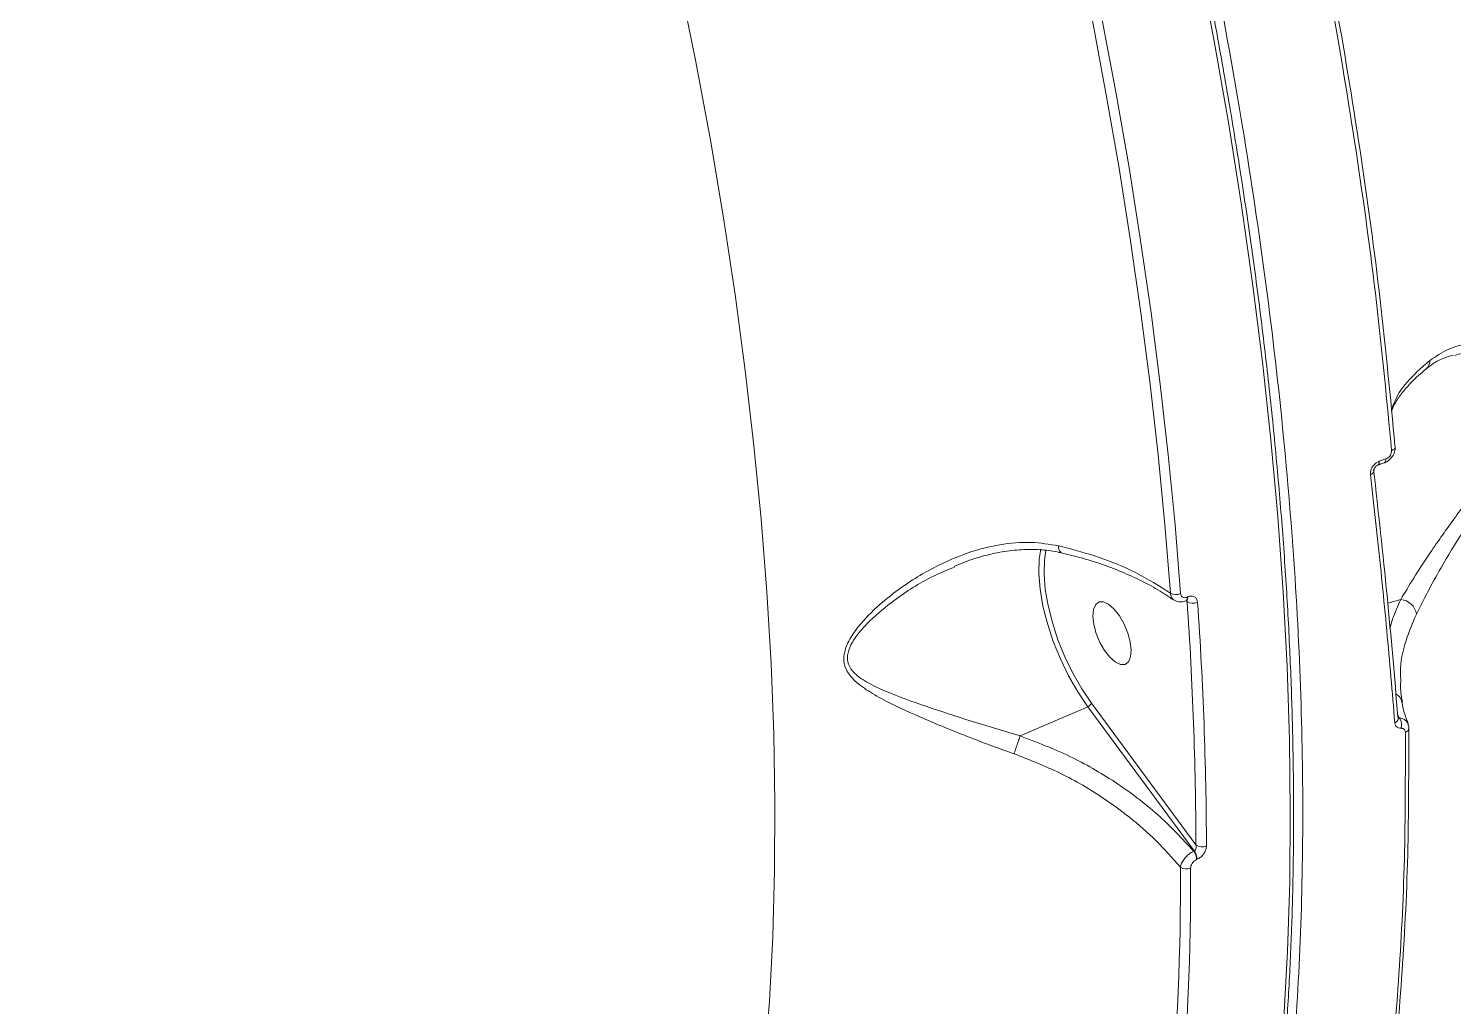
# Model space of a CAD drawing. Header units: millimetres. Extents: x -6104 to 7803, y -6013 to 4803.
# Drawn here: x 1747.4 to 1936.7, y 2079.1 to 2209 of the extents above; entities that cross this region are included whole.
import ezdxf

# ---------------------------------------------------------------- set-up
doc = ezdxf.new("R2010")
doc.units = ezdxf.units.MM
doc.layers.add('DIKOM_ОБЪЕКТ', color=7, linetype='Continuous')

msp = doc.modelspace()

# ---------------------------------------------------------------- linework, layer by layer
at = {"layer": 'DIKOM_ОБЪЕКТ', "color": 7, "linetype": 'Continuous', "lineweight": 15}
for p, q in [((1927.689, 2151.819), (1926.826, 2151.503)), ((1870.162, 2137.34), (1870.405, 2137.444)), ((1901.207, 2133.003), (1901.162, 2132.983)), ((1901.163, 2132.984), (1901.308, 2132.864)), ((1901.371, 2133.481), (1901.326, 2133.461)), ((1929.688, 2133.135), (1927.959, 2132.663)), ((1929.713, 2122.206), (1929.706, 2122.348)), ((1879.126, 2115.018), (1888.111, 2118.909)), ((1888.111, 2118.909), (1902.244, 2099.742)), ((1902.486, 2100.558), (1888.609, 2119.378)), ((1929.282, 2117.84), (1929.526, 2117.399)), ((1902.244, 2099.742), (1902.179, 2099.713)), ((1902.574, 2098.609), (1902.639, 2098.637))]:
    msp.add_line(p, q, dxfattribs=at)
at = {"layer": 'DIKOM_ОБЪЕКТ', "color": 7, "linetype": 'Continuous', "lineweight": 15, "flags": 128}
for points in [[(1902.833, 2218.245), (1904.916, 2207.324), (1906.808, 2196.501), (1908.506, 2185.784), (1910.011, 2175.184), (1911.32, 2164.709), (1912.433, 2154.367), (1913.348, 2144.168), (1914.064, 2134.12), (1914.582, 2124.231), (1914.9, 2114.51), (1915.018, 2104.966), (1914.937, 2095.605), (1914.656, 2086.436), (1914.176, 2077.467)], [(1833.911, 2215.065), (1836.036, 2204.562), (1837.97, 2194.151), (1839.712, 2183.841), (1841.259, 2173.642), (1842.611, 2163.563), (1843.765, 2153.615), (1844.722, 2143.805), (1845.479, 2134.144), (1846.037, 2124.64), (1846.395, 2115.302), (1846.552, 2106.139), (1846.508, 2097.159), (1846.264, 2088.37), (1845.82, 2079.782), (1845.175, 2071.401)], [(1888.719, 2210.043), (1890.57, 2200.207), (1892.264, 2190.451), (1893.801, 2180.782), (1895.18, 2171.207), (1896.399, 2161.733), (1897.458, 2152.367), (1898.357, 2143.113), (1899.093, 2133.98)], [(1900.437, 2133.931), (1899.699, 2143.085), (1898.798, 2152.358), (1897.736, 2161.746), (1896.515, 2171.241), (1895.133, 2180.836), (1893.592, 2190.526), (1891.894, 2200.304), (1890.04, 2210.162)], [(1928.469, 2152.943), (1928.593, 2152.999), (1928.701, 2153.065), (1928.792, 2153.138), (1928.863, 2153.217), (1928.913, 2153.299), (1928.94, 2153.384), (1928.943, 2153.468), (1928.923, 2153.55)], [(1925.668, 2149.738), (1925.801, 2149.806), (1925.915, 2149.884), (1926.008, 2149.97), (1926.076, 2150.061), (1926.118, 2150.156), (1926.133, 2150.252), (1926.13, 2150.299)], [(1881.86, 2139.832), (1881.666, 2138.495), (1881.614, 2136.592), (1881.779, 2134.499), (1882.158, 2132.265), (1882.742, 2129.943), (1883.517, 2127.587), (1884.466, 2125.252), (1885.565, 2122.993), (1886.79, 2120.862), (1888.111, 2118.909)], [(1888.609, 2119.378), (1887.328, 2121.272), (1886.14, 2123.338), (1885.074, 2125.529), (1884.154, 2127.793), (1883.403, 2130.078), (1882.836, 2132.329), (1882.469, 2134.495), (1882.309, 2136.524), (1882.359, 2138.37), (1882.552, 2139.687)], [(1891.624, 2131.86), (1892.324, 2130.962), (1892.943, 2129.877), (1893.433, 2128.695), (1893.752, 2127.509), (1893.876, 2126.418), (1893.794, 2125.508), (1893.514, 2124.854), (1893.056, 2124.509), (1892.459, 2124.501), (1891.772, 2124.83), (1891.049, 2125.469), (1890.349, 2126.368), (1889.73, 2127.452), (1889.24, 2128.635), (1888.92, 2129.821), (1888.796, 2130.912), (1888.878, 2131.822), (1889.159, 2132.475), (1889.617, 2132.821), (1890.213, 2132.829), (1890.901, 2132.5), (1891.624, 2131.86)], [(1929.363, 2117.369), (1929.351, 2117.433), (1929.309, 2117.536)], [(1930.775, 2116.056), (1930.773, 2116.091), (1930.752, 2116.186)]]:
    msp.add_lwpolyline(points, dxfattribs=at)
at = {"layer": 'DIKOM_ОБЪЕКТ', "color": 7, "linetype": 'Continuous', "lineweight": 15}
for centre, radius, start, end in [((1932.082, 2164.893), 1.481, 311.58677, 0.10307), ((1926.361, 2151.388), 0.478, 305.95684, 13.86733), ((1927.223, 2151.704), 0.481, 306.59311, 13.80914), ((1899.816, 2135.333), 1.533, 241.90809, 293.90463), ((1900.882, 2133.347), 0.459, 307.62851, 14.47543), ((1900.93, 2133.366), 0.456, 307.01024, 14.62069), ((1410.652, 2098.798), 491.838, 0.20503, 3.97165), ((1902.082, 2134.133), 1.486, 238.61325, 294.35426), ((1410.891, 2098.631), 492.988, 0.20504, 3.97183), ((1929.53, 2130.889), 2.251, 7.59539, 85.98422), ((1928.395, 2119.266), 1.475, 11.3336, 63.31272), ((1887.77, 2119.77), 0.926, 291.62518, 334.95646), ((1928.729, 2117.37), 0.634, 285.46804, 359.9308), ((1928.396, 2116.543), 1.418, 339.51596, 37.14836), ((1930.163, 2116.12), 0.615, 283.06102, 354.03425), ((1900.552, 2098.508), 2.025, 2.85778, 36.53134), ((1900.621, 2098.538), 2.021, 2.81808, 36.54911), ((1903.319, 2101.661), 1.383, 232.94381, 293.74087), ((1553.838, 2095.641), 346.585, 349.39519, 0.32274), ((1901.209, 2098.753), 1.404, 235.70132, 293.29354), ((1554.405, 2095.507), 347.365, 349.39557, 0.3227)]:
    msp.add_arc(centre, radius, start, end, dxfattribs=at)
for points, knots in [([(1873.825, 1958.027), (1873.842, 1958.043), (1876.538, 1960.538), (1881.369, 1966.591), (1888.203, 1976.265), (1894.232, 1987.108), (1899.542, 1998.877), (1904.123, 2011.538), (1908.055, 2025.286), (1911.294, 2040.123), (1913.813, 2056.021), (1915.556, 2072.631), (1916.535, 2089.878), (1916.779, 2107.677), (1916.292, 2126.317), (1915.043, 2145.77), (1913.019, 2165.986), (1910.264, 2186.52), (1906.805, 2207.294), (1902.683, 2228.226), (1897.832, 2249.658), (1892.236, 2271.535), (1885.898, 2293.79), (1878.956, 2315.933), (1871.449, 2337.891), (1863.426, 2359.597), (1854.758, 2381.403), (1845.445, 2403.237), (1835.507, 2425.022), (1825.599, 2445.377), (1815.835, 2464.299), (1806.309, 2481.818), (1796.453, 2499.031), (1786.29, 2515.886), (1775.93, 2532.203), (1765.426, 2547.904), (1755.925, 2561.433), (1749.859, 2569.618), (1747.389, 2572.951)], [0, 0, 0, 0, 0.0001878, 0.0303399, 0.0605166, 0.0906687, 0.1199697, 0.1492932, 0.1785943, 0.2087463, 0.238923, 0.2690751, 0.2983757, 0.3276989, 0.3569995, 0.3871513, 0.4173276, 0.4474793, 0.4767801, 0.5061036, 0.5354043, 0.5655563, 0.5957329, 0.6258848, 0.6551856, 0.6845091, 0.7138099, 0.7439618, 0.7741383, 0.8042902, 0.8297913, 0.8553221, 0.880853, 0.9066258, 0.9323986, 0.9575223, 0.9827031, 1, 1, 1, 1]), ([(1916.885, 2014.338), (1917.161, 2014.597), (1919.652, 2016.927), (1923.966, 2022.14), (1929.768, 2030.026), (1935.252, 2039.137), (1940.377, 2049.425), (1945.042, 2060.986), (1949.104, 2073.559), (1952.518, 2087.15), (1955.247, 2101.735), (1957.205, 2116.833), (1958.423, 2132.347), (1958.947, 2148.178), (1958.795, 2164.755), (1957.933, 2182.052), (1956.343, 2200.026), (1954.008, 2218.68), (1950.9, 2237.966), (1946.987, 2257.932), (1942.302, 2278.286), (1936.97, 2298.541), (1931.08, 2318.521), (1924.709, 2338.151), (1917.69, 2357.983), (1910.026, 2377.958), (1901.733, 2398.009), (1893.05, 2417.58), (1884.034, 2436.621), (1874.741, 2455.091), (1864.974, 2473.409), (1854.74, 2491.495), (1844.092, 2509.337), (1836.733, 2520.805), (1833.055, 2526.537)], [0, 0, 0, 0, 0.00362333, 0.03267751, 0.06202086, 0.09136412, 0.12380246, 0.1562658, 0.18870386, 0.22209805, 0.25551995, 0.28891367, 0.3203315, 0.35177295, 0.38319047, 0.41551451, 0.44786506, 0.48018897, 0.51368225, 0.54717551, 0.58114976, 0.61512431, 0.64703362, 0.67896806, 0.71087771, 0.74371715, 0.77658352, 0.80942335, 0.8407557, 0.87211054, 0.90344315, 0.93562061, 0.96782235, 1, 1, 1, 1]), ([(1819.918, 2453.65), (1820.831, 2451.867), (1823.477, 2446.697), (1827.775, 2438.067), (1832.771, 2427.737), (1837.649, 2417.328), (1842.408, 2406.849), (1847.044, 2396.307), (1851.552, 2385.71), (1855.93, 2375.067), (1860.174, 2364.385), (1864.282, 2353.673), (1868.249, 2342.937), (1872.074, 2332.188), (1875.753, 2321.431), (1879.284, 2310.677), (1882.663, 2299.932), (1885.888, 2289.205), (1888.958, 2278.503), (1891.868, 2267.836), (1894.618, 2257.21), (1897.206, 2246.634), (1899.628, 2236.116), (1901.884, 2225.663), (1903.972, 2215.284), (1905.89, 2204.986), (1907.637, 2194.777), (1909.211, 2184.664), (1910.611, 2174.656), (1911.836, 2164.759), (1912.885, 2154.982), (1913.758, 2145.331), (1914.453, 2135.814), (1914.971, 2126.437), (1915.31, 2117.208), (1915.47, 2108.134), (1915.452, 2099.221), (1915.254, 2090.477), (1914.878, 2081.907), (1914.324, 2073.518), (1913.591, 2065.317), (1912.68, 2057.309), (1911.592, 2049.501), (1910.327, 2041.898), (1908.887, 2034.507), (1907.272, 2027.332), (1905.484, 2020.379), (1903.524, 2013.654), (1901.392, 2007.162), (1899.092, 2000.907), (1896.623, 1994.895), (1893.989, 1989.13), (1891.19, 1983.617), (1888.231, 1978.36), (1885.11, 1973.363), (1881.835, 1968.628), (1878.399, 1964.173), (1875.311, 1960.509), (1873.309, 1958.443), (1872.56, 1957.669)], [0, 0, 0, 0, 0.0093746, 0.0271866, 0.0449985, 0.0628105, 0.0806222, 0.0984342, 0.1162461, 0.134058, 0.1518699, 0.1696819, 0.1874939, 0.2053059, 0.2231184, 0.2409307, 0.2587433, 0.2765562, 0.2943693, 0.3121826, 0.3299963, 0.3478102, 0.3656245, 0.3834392, 0.4012543, 0.4190699, 0.4368861, 0.4547028, 0.4725198, 0.4903376, 0.508156, 0.5259752, 0.5437951, 0.5616156, 0.5794371, 0.5972593, 0.6150823, 0.6329064, 0.6507313, 0.668557, 0.6863838, 0.7042114, 0.7220398, 0.739869, 0.7576988, 0.7755291, 0.7933595, 0.8111899, 0.8290198, 0.8468486, 0.8646758, 0.8825007, 0.9003223, 0.9181399, 0.9359524, 0.9537585, 0.9715573, 0.9893479, 1, 1, 1, 1]), ([(1928.923, 2153.55), (1928.316, 2159.977), (1927.101, 2172.829), (1924.369, 2192.808), (1921.023, 2213.227), (1918.188, 2227.194), (1916.77, 2234.177)], [0, 0, 0, 0, 0.2484744, 0.4969507, 0.7484749, 1, 1, 1, 1]), ([(1916.297, 2233.688), (1917.7, 2226.779), (1920.506, 2212.961), (1923.857, 2192.587), (1926.618, 2172.489), (1927.852, 2159.458), (1928.469, 2152.943)], [0, 0, 0, 0, 0.2484767, 0.4969546, 0.7484771, 1, 1, 1, 1]), ([(1936.869, 2165.575), (1937.548, 2165.776), (1939.22, 2166.271), (1942.174, 2166.361), (1944.86, 2166.06), (1946.805, 2165.398), (1948.017, 2164.708), (1948.871, 2163.712), (1949.073, 2162.701), (1949.025, 2161.674), (1948.635, 2160.3), (1947.587, 2158.367), (1945.785, 2155.68), (1943.285, 2152.408), (1940.039, 2148.236), (1936.645, 2143.741), (1933.679, 2139.516), (1931.328, 2135.897), (1930.239, 2134.063), (1929.688, 2133.135)], [0, 0, 0, 0, 0.05723404, 0.14082093, 0.22574271, 0.26007521, 0.29496337, 0.33072486, 0.35558913, 0.36193872, 0.39316209, 0.43305345, 0.47461718, 0.55675308, 0.64027314, 0.74441618, 0.85084088, 0.92452641, 1, 1, 1, 1]), ([(1931.761, 2131.187), (1932.232, 2132.129), (1933.175, 2134.013), (1935.237, 2137.751), (1937.902, 2142.148), (1940.825, 2146.676), (1943.591, 2150.701), (1946, 2154.273), (1947.94, 2157.509), (1949.212, 2160.204), (1949.697, 2162.294), (1949.421, 2164.075), (1948.432, 2165.351), (1947.114, 2166.23), (1945.01, 2167.062), (1942.129, 2167.551), (1938.823, 2167.302), (1935.915, 2166.496), (1934.347, 2165.429), (1933.563, 2164.896)], [0, 0, 0, 0, 0.0638309, 0.127768, 0.2158813, 0.3041209, 0.3656049, 0.4271888, 0.4882525, 0.5268752, 0.5576019, 0.5885658, 0.6243083, 0.6585515, 0.6928964, 0.7748895, 0.8569905, 0.9285284, 1, 1, 1, 1]), ([(1933.563, 2164.896), (1933, 2164.417), (1931.308, 2162.977), (1929.35, 2160.738), (1928.725, 2159.081), (1928.438, 2158.32)], [0, 0, 0, 0, 0.2123853, 0.6381101, 1, 1, 1, 1]), ([(1936.692, 2165.622), (1936.222, 2165.482), (1935.173, 2165.169), (1933.984, 2164.546), (1933.305, 2163.973), (1933.077, 2163.78)], [0, 0, 0, 0, 0.3504545, 0.7813571, 1, 1, 1, 1]), ([(1933.081, 2163.771), (1932.733, 2163.486), (1931.826, 2162.742), (1930.671, 2161.571), (1929.6, 2160.282), (1928.849, 2159.133), (1928.575, 2158.473), (1928.453, 2158.177)], [0, 0, 0, 0, 0.1397395, 0.3650001, 0.5904329, 0.8162152, 1, 1, 1, 1]), ([(1928.925, 2153.461), (1928.932, 2153.283), (1928.949, 2152.879), (1928.688, 2152.256), (1928.218, 2151.7), (1927.781, 2151.401), (1927.528, 2151.329), (1927.507, 2151.323)], [0, 0, 0, 0, 0.197572, 0.4485975, 0.707738, 0.9750308, 1, 1, 1, 1]), ([(1928.469, 2152.943), (1928.47, 2152.878), (1928.472, 2152.725), (1928.394, 2152.463), (1928.224, 2152.187), (1927.978, 2151.951), (1927.785, 2151.863), (1927.689, 2151.819)], [0, 0, 0, 0, 0.1487944, 0.3487644, 0.5573608, 0.779103, 1, 1, 1, 1]), ([(1926.826, 2151.503), (1926.687, 2151.439), (1926.409, 2151.31), (1926.05, 2150.963), (1925.794, 2150.553), (1925.656, 2150.125), (1925.664, 2149.864), (1925.668, 2149.738)], [0, 0, 0, 0, 0.20649836, 0.41340504, 0.61425168, 0.8134784, 1, 1, 1, 1]), ([(1926.641, 2150.999), (1926.635, 2150.997), (1926.599, 2150.987), (1926.504, 2150.935), (1926.381, 2150.837), (1926.272, 2150.713), (1926.19, 2150.575), (1926.141, 2150.441), (1926.127, 2150.337), (1926.131, 2150.309), (1926.133, 2150.297)], [0, 0, 0, 0, 0.0305293, 0.183204, 0.3137789, 0.4467687, 0.5811217, 0.7159557, 0.8758036, 1, 1, 1, 1]), ([(1927.509, 2151.318), (1927.306, 2151.244), (1927.017, 2151.139), (1926.73, 2151.033), (1926.644, 2151.001)], [0, 0, 0, 0, 0.7000714, 1, 1, 1, 1]), ([(1925.668, 2149.738), (1925.73, 2149.192), (1926.043, 2146.462), (1926.809, 2139.482), (1927.876, 2128.939), (1928.557, 2120.821), (1928.898, 2116.758)], [0, 0, 0, 0, 0.0480638, 0.2403217, 0.6198783, 1, 1, 1, 1]), ([(1929.309, 2117.536), (1928.858, 2122.867), (1927.953, 2133.542), (1926.705, 2144.799), (1926.08, 2150.434)], [0, 0, 0, 0, 0.4993576, 1, 1, 1, 1]), ([(1884.222, 2140.279), (1883.017, 2140.475), (1880.43, 2140.895), (1876.362, 2140.516), (1871.702, 2139.311), (1866.697, 2137.035), (1862.133, 2133.991), (1859.001, 2131.171), (1857.165, 2128.995), (1856.113, 2127.3), (1855.735, 2126.021), (1855.679, 2124.946), (1855.919, 2123.795), (1857.052, 2122.32), (1858.932, 2120.946), (1862.087, 2119.195), (1866.567, 2117.18), (1871.385, 2115.219), (1875.363, 2113.697), (1877.334, 2112.994), (1878.324, 2112.641)], [0, 0, 0, 0, 0.0590569, 0.1267715, 0.1965292, 0.2899975, 0.3861949, 0.4527717, 0.486431, 0.5209062, 0.5489132, 0.554251, 0.5800469, 0.6152117, 0.661734, 0.7094928, 0.8061411, 0.905604, 0.952555, 1, 1, 1, 1]), ([(1884.572, 2139.338), (1884.398, 2139.385), (1883.476, 2139.63), (1881.713, 2139.791), (1879.272, 2139.812), (1876.705, 2139.517), (1874.068, 2138.913), (1871.932, 2138.236), (1870.716, 2137.691), (1870.368, 2137.535)], [0, 0, 0, 0, 0.0372238, 0.1975556, 0.3672952, 0.5460393, 0.7321196, 0.9233742, 1, 1, 1, 1]), ([(1899.093, 2133.98), (1897.601, 2134.924), (1894.575, 2136.839), (1889.451, 2138.915), (1885.801, 2139.867), (1884.222, 2140.279)], [0, 0, 0, 0, 0.3558625, 0.7214854, 1, 1, 1, 1]), ([(1884.222, 2140.279), (1884.224, 2140.246), (1884.231, 2140.119), (1884.269, 2139.841), (1884.377, 2139.518), (1884.521, 2139.438), (1884.592, 2139.399)], [0, 0, 0, 0, 0.0670849, 0.2626452, 0.6370344, 1, 1, 1, 1]), ([(1899.489, 2133.083), (1899.092, 2133.364), (1897.993, 2134.143), (1895.916, 2135.303), (1893.301, 2136.56), (1890.453, 2137.678), (1887.546, 2138.63), (1885.521, 2139.124), (1884.569, 2139.356)], [0, 0, 0, 0, 0.10238, 0.283662, 0.4664442, 0.6505974, 0.8357859, 1, 1, 1, 1]), ([(1879.124, 2115.016), (1879.124, 2115.016), (1877.152, 2115.608), (1873.148, 2116.796), (1867.347, 2118.691), (1862.806, 2120.277), (1859.528, 2121.706), (1857.603, 2122.818), (1856.405, 2124.087), (1856.155, 2125.12), (1856.219, 2126.087), (1856.628, 2127.256), (1857.72, 2128.809), (1859.623, 2130.84), (1862.834, 2133.442), (1866.53, 2135.879), (1869.267, 2136.98), (1870.162, 2137.34)], [0, 0, 0, 0, 0.0000257, 0.1275479, 0.2584501, 0.3927639, 0.4544898, 0.5172432, 0.5615666, 0.5930682, 0.5995752, 0.634177, 0.6774748, 0.7224962, 0.8114698, 0.938325, 1, 1, 1, 1]), ([(1899.093, 2133.98), (1899.125, 2133.809), (1899.189, 2133.466), (1899.364, 2133.181), (1899.509, 2133.121), (1899.51, 2133.121)], [0, 0, 0, 0, 0.4985723, 0.9967054, 1, 1, 1, 1]), ([(1901.326, 2133.461), (1901.264, 2133.439), (1901.108, 2133.382), (1900.868, 2133.381), (1900.645, 2133.478), (1900.485, 2133.664), (1900.453, 2133.842), (1900.437, 2133.931)], [0, 0, 0, 0, 0.1423266, 0.3570601, 0.5715882, 0.7857171, 1, 1, 1, 1]), ([(1902.695, 2132.779), (1902.672, 2132.912), (1902.626, 2133.178), (1902.386, 2133.457), (1902.052, 2133.601), (1901.694, 2133.599), (1901.463, 2133.514), (1901.371, 2133.481)], [0, 0, 0, 0, 0.2150517, 0.4299881, 0.6446819, 0.859201, 1, 1, 1, 1]), ([(1901.163, 2132.984), (1901.163, 2132.984), (1900.968, 2132.862), (1900.527, 2132.807), (1899.952, 2132.849), (1899.664, 2133.041), (1899.545, 2133.12)], [0, 0, 0, 0, 0.0012878, 0.3943186, 0.7498502, 1, 1, 1, 1]), ([(1901.306, 2133.031), (1901.303, 2133.033), (1901.299, 2133.037), (1901.229, 2133.01), (1901.203, 2132.999)], [0, 0, 0, 0, 0.6274712, 1, 1, 1, 1]), ([(1901.251, 2133.018), (1901.258, 2133.01), (1901.293, 2132.972), (1901.301, 2132.912), (1901.308, 2132.864)], [0, 0, 0, 0, 0.1954981, 1, 1, 1, 1]), ([(1929.688, 2133.135), (1929.289, 2132.276), (1928.699, 2131.004), (1928.367, 2129.715), (1928.259, 2129.296)], [0, 0, 0, 0, 0.6753143, 1, 1, 1, 1]), ([(1929.706, 2122.348), (1929.679, 2122.719), (1929.553, 2124.481), (1930.194, 2127.467), (1931.271, 2130.023), (1931.761, 2131.187)], [0, 0, 0, 0, 0.12664647, 0.60224207, 1, 1, 1, 1]), ([(1929.691, 2122.329), (1929.688, 2122.289), (1929.633, 2121.469), (1929.702, 2120.541), (1929.889, 2119.669), (1929.913, 2119.555)], [0, 0, 0, 0, 0.04327926, 0.8746556, 1, 1, 1, 1]), ([(1929.844, 2119.557), (1929.849, 2119.523), (1929.935, 2118.931), (1930.166, 2117.969), (1930.523, 2117.049), (1930.688, 2116.622)], [0, 0, 0, 0, 0.0312013, 0.5508607, 1, 1, 1, 1]), ([(1928.898, 2116.758), (1928.923, 2116.637), (1928.971, 2116.393), (1929.216, 2116.151), (1929.488, 2116.052), (1929.672, 2116.048), (1929.724, 2116.047)], [0, 0, 0, 0, 0.2927323, 0.5849601, 0.8819669, 1, 1, 1, 1]), ([(1929.526, 2117.399), (1929.512, 2117.394), (1929.463, 2117.377), (1929.39, 2117.375), (1929.353, 2117.417), (1929.335, 2117.436)], [0, 0, 0, 0, 0.1762972, 0.6096195, 1, 1, 1, 1]), ([(1930.654, 2116.608), (1930.649, 2116.637), (1930.608, 2116.837), (1930.337, 2117.112), (1929.94, 2117.34), (1929.637, 2117.383), (1929.526, 2117.399)], [0, 0, 0, 0, 0.060896, 0.4230195, 0.7889783, 1, 1, 1, 1]), ([(1930.644, 2116.604), (1930.692, 2116.503), (1930.774, 2116.329), (1930.759, 2116.137), (1930.753, 2116.056)], [0, 0, 0, 0, 0.58007332, 1, 1, 1, 1]), ([(1879.124, 2115.016), (1879.059, 2114.835), (1878.929, 2114.473), (1878.707, 2113.824), (1878.52, 2113.26), (1878.396, 2112.871), (1878.342, 2112.7), (1878.324, 2112.641)], [0, 0, 0, 0, 0.2487888, 0.4976006, 0.746367, 0.912667, 1, 1, 1, 1]), ([(1879.126, 2115.018), (1879.126, 2115.018), (1879.125, 2115.017), (1879.124, 2115.017), (1879.124, 2115.016), (1879.124, 2115.016)], [0, 0, 0, 0, 0.4578483, 0.8502971, 1, 1, 1, 1]), ([(1902.179, 2099.713), (1900.642, 2101.367), (1897.53, 2104.719), (1891.906, 2108.921), (1885.763, 2112.499), (1881.357, 2114.171), (1879.126, 2115.018)], [0, 0, 0, 0, 0.2516549, 0.5098656, 0.7518696, 1, 1, 1, 1]), ([(1930.302, 2115.521), (1930.302, 2109.859), (1930.303, 2098.535), (1929.471, 2082.29), (1928.073, 2066.573), (1926.578, 2056.691), (1925.831, 2051.75)], [0, 0, 0, 0, 0.2486168, 0.4972324, 0.7486166, 1, 1, 1, 1]), ([(1926.279, 2052.518), (1927.019, 2057.396), (1928.498, 2067.151), (1929.901, 2082.772), (1930.749, 2099.04), (1930.751, 2110.471), (1930.752, 2116.186)], [0, 0, 0, 0, 0.248616, 0.49723164, 0.74861603, 1, 1, 1, 1]), ([(1929.724, 2116.047), (1929.783, 2116.044), (1929.93, 2116.037), (1930.121, 2115.946), (1930.27, 2115.771), (1930.291, 2115.604), (1930.302, 2115.521)], [0, 0, 0, 0, 0.1836183, 0.4626751, 0.7310021, 1, 1, 1, 1]), ([(1878.324, 2112.641), (1880.397, 2111.833), (1884.595, 2110.196), (1889.658, 2107.201), (1893.863, 2104.118), (1897.31, 2101.106), (1899.377, 2098.769), (1900.418, 2097.594)], [0, 0, 0, 0, 0.2398762, 0.4858765, 0.6394182, 0.8185481, 1, 1, 1, 1]), ([(1902.179, 2099.713), (1902.084, 2099.664), (1901.812, 2099.522), (1901.358, 2099.174), (1900.892, 2098.666), (1900.54, 2098.104), (1900.458, 2097.763), (1900.418, 2097.594)], [0, 0, 0, 0, 0.1131982, 0.3259293, 0.5480113, 0.7754536, 1, 1, 1, 1]), ([(1902.486, 2100.558), (1902.501, 2100.482), (1902.531, 2100.333), (1902.51, 2100.107), (1902.443, 2099.926), (1902.367, 2099.827), (1902.303, 2099.772), (1902.268, 2099.754), (1902.244, 2099.742)], [0, 0, 0, 0, 0.25539799, 0.49898252, 0.71687792, 0.86160875, 0.90712462, 1, 1, 1, 1]), ([(1902.639, 2098.637), (1902.711, 2098.672), (1902.924, 2098.775), (1903.268, 2099.051), (1903.603, 2099.471), (1903.833, 2099.948), (1903.862, 2100.247), (1903.876, 2100.396)], [0, 0, 0, 0, 0.1083531, 0.3204519, 0.5430623, 0.7715737, 1, 1, 1, 1]), ([(1901.764, 2097.464), (1901.774, 2097.561), (1901.793, 2097.755), (1901.943, 2098.066), (1902.162, 2098.339), (1902.387, 2098.518), (1902.526, 2098.585), (1902.574, 2098.609)], [0, 0, 0, 0, 0.2288434, 0.4578553, 0.6784842, 0.8883137, 1, 1, 1, 1])]:
    msp.add_open_spline(points, degree=3, knots=knots, dxfattribs=at)

doc.saveas('drawing.dxf')
